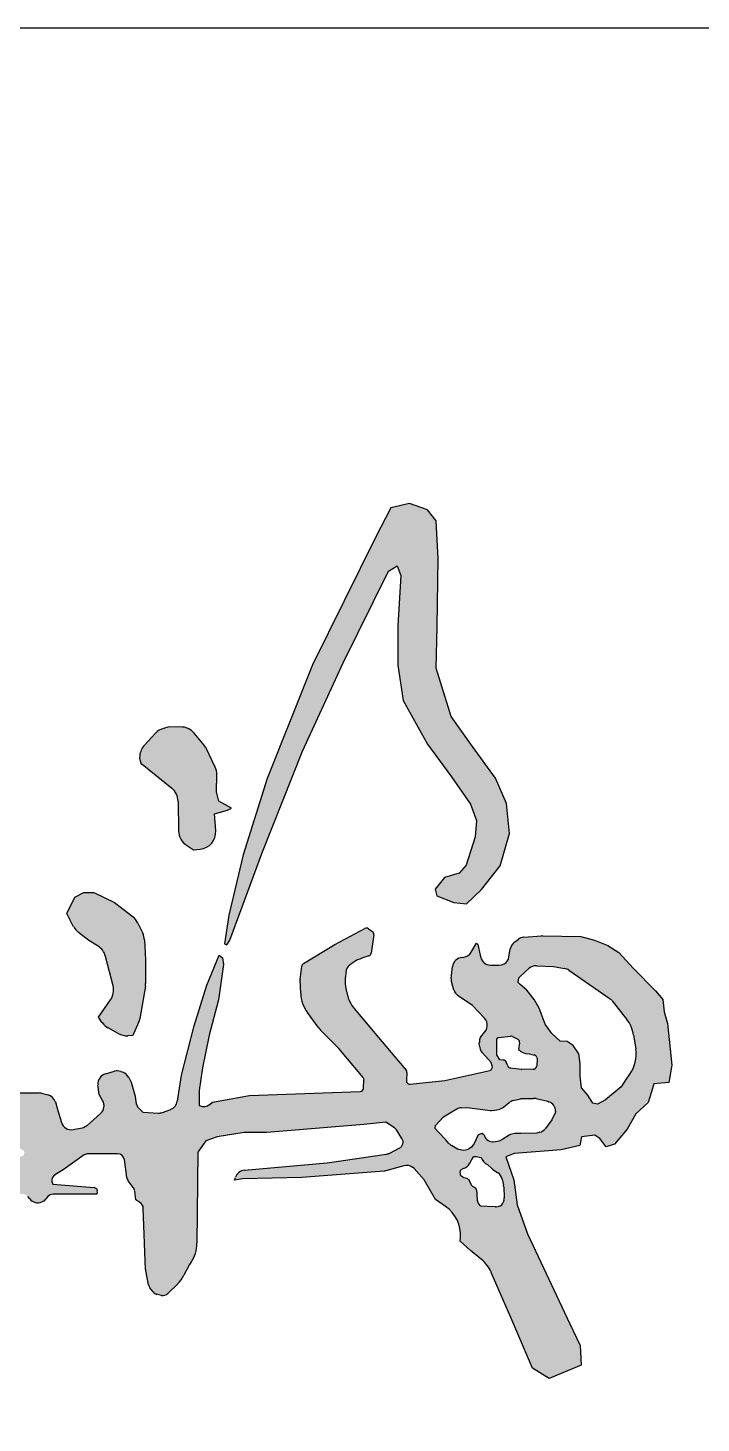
# Model space of a CAD drawing. Extents: x 1680110 to 4798266, y 269661 to 1249705.
# Drawn here: x 2475298 to 2476128, y 615714 to 617435 of the extents above; entities that cross this region are included whole.
import ezdxf

# ---------------------------------------------------------------- set-up
doc = ezdxf.new("R2010")
doc.units = 0
doc.header["$LTSCALE"] = 1000
doc.header["$MEASUREMENT"] = 0
doc.layers.add('图框', color=4, linetype='Continuous')
doc.layers.add('签名', color=7, linetype='Continuous')

msp = doc.modelspace()

# ---------------------------------------------------------------- hatches: boundary and pattern name
at = {"layer": '签名'}
h = msp.add_hatch(color=4, dxfattribs=at)
h.paths.add_polyline_path([(2475159.7, 616958), (2475186.8, 616954.4), (2475201.9, 616948.7), (2475214.4, 616941.9), (2475218.6, 616933.6), (2475219.6, 616923.7), (2475220.1, 616914.8), (2475220.1, 616912.8), (2475224.8, 616916.9), (2475231.6, 616927.3), (2475239.4, 616939.3), (2475236.3, 616952.8), (2475232.6, 616958.3, 0.161293), (2475211.6, 616974.7), (2475202.9, 616977.8), (2475169.6, 616987.7), (2475125.3, 616998.5, -0.055927), (2475116.4, 617001.8), (2475097.4, 617011.3, -0.036786), (2475092, 617014.5), (2475081.4, 617021.9, 0.116967), (2475063.1, 617029.2, 0.125161), (2475061.1, 617028.8), (2475050.1, 617023.8, 0.089225), (2475048.9, 617022.9, -0.045924), (2475049.5, 617023.4), (2475042.9, 617018.9, 0.195275), (2475041.1, 617016.2), (2475040.4, 617012.8, 0.293872), (2475042.1, 617008.5), (2475049.2, 617003.3), (2475056.5, 617000.7), (2475064.4, 616992.9), (2475067, 616974.3, 0.040442), (2475067, 616973.6, 0.74192), (2475074.7, 616971.3), (2475077.4, 616975.2), (2475088.8, 616978.9), (2475100.3, 616976.8), (2475109.2, 616970.5), (2475119.1, 616962, 0.146226), (2475121.4, 616961), (2475140.4, 616958.6)])
h.paths.add_polyline_path([(2475475, 616497.4, -0.224051), (2475483, 616481.1), (2475483.4, 616444.6, 0.252735), (2475493.2, 616426.9), (2475501.9, 616421.3), (2475510.2, 616422.2, 0.405395), (2475529.3, 616444.8), (2475527.9, 616465.7), (2475544, 616470.4), (2475548.6, 616472.7), (2475533, 616481.3), (2475530.2, 616492.8), (2475530.6, 616513.8, 0.116113), (2475528.6, 616523.3), (2475518, 616545.8, 0.062977), (2475515.2, 616550.3), (2475502.8, 616565.2, 0.230474), (2475485.9, 616572.8), (2475470.1, 616572.4), (2475465.1, 616571.1, 0.141943), (2475455, 616565), (2475441.3, 616550.4, 0.175293), (2475435.7, 616537.1), (2475435.5, 616534.4), (2475437.2, 616526.9), (2475438.4, 616526.9)])
h.paths.add_polyline_path([(2475441.5, 616310.5, 0.097987), (2475439.4, 616318.5), (2475433.4, 616331, 0.115547), (2475427.3, 616338.5), (2475404.6, 616356.3), (2475378.8, 616368.7), (2475366.5, 616368.9), (2475355.6, 616362.9), (2475345.6, 616343), (2475354.1, 616326.5, 0.112428), (2475360.3, 616319.3), (2475373, 616309.7), (2475384.2, 616302.6, -0.190711), (2475393.4, 616289.9), (2475402.7, 616253.6, -0.218827), (2475399.5, 616236.2), (2475384.7, 616215), (2475389.3, 616208.2, 0.115033), (2475396.5, 616201.8), (2475409.1, 616194.7, 0.14431), (2475420.8, 616192.1), (2475427.1, 616192.5), (2475434.2, 616208.3, 0.064737), (2475435.9, 616213.5), (2475442.6, 616253.1, 0.042109), (2475442.9, 616256.7), (2475442.9, 616285.6)])
h.paths.add_polyline_path([(2475243.1, 615804.6, 0.133698), (2475245.7, 615808.2), (2475250.2, 615820.5), (2475249.8, 615834), (2475249.8, 615839.1), (2475245.6, 615841.6), (2475236.3, 615842.1), (2475219.1, 615841.8), (2475211.2, 615842.6, -0.296761), (2475204, 615848.4), (2475202.2, 615853.6), (2475198.1, 615853.6), (2475194.2, 615847.6, -0.111035), (2475191.5, 615845), (2475186.1, 615841.6), (2475176.4, 615830.9, -0.159662), (2475171.8, 615828.3), (2475165, 615826.9), (2475147.8, 615828.4), (2475147.6, 615827.5), (2475147.2, 615819.2), (2475148, 615812.2), (2475153.9, 615805.9), (2475162.9, 615796.9), (2475168, 615797.3), (2475173.1, 615801.2), (2475177.4, 615799.7), (2475181.7, 615794.2), (2475183.3, 615785.6), (2475182.2, 615764.2, 0.22558), (2475185, 615757.5), (2475194.7, 615748.8), (2475199, 615749.5), (2475208.8, 615762.5), (2475220.2, 615772.7, 0.121444), (2475222.5, 615776.1), (2475228, 615790.8, -0.134274), (2475230.6, 615794.5)])
h = msp.add_hatch(color=4, dxfattribs=at)
h.paths.add_polyline_path([(2475635.4, 616277.8, -0.231178), (2475637.4, 616281), (2475676, 616304.7), (2475713.1, 616324.3, -0.274551), (2475717.5, 616324), (2475722.4, 616320.7, -0.290357), (2475724.3, 616316.6), (2475720.9, 616293.9, -0.282713), (2475718.1, 616290.5), (2475709.4, 616287.6, 0.12974), (2475691.3, 616275.7), (2475690.2, 616272.8), (2475688.8, 616262.1, 0.07073), (2475689.8, 616250.2), (2475691.3, 616243.3, 0.118418), (2475700.1, 616225.5), (2475729.9, 616189.8), (2475754.7, 616160.8), (2475764, 616149.7, -0.191696), (2475765, 616146.7), (2475764.4, 616136.9, 0.465128), (2475769.1, 616132.4), (2475811.7, 616137), (2475867.1, 616149.4, 0.44834), (2475870.2, 616155), (2475868.8, 616159.2), (2475861.8, 616166.7), (2475857.4, 616172, -0.157491), (2475854.5, 616179.2), (2475854.2, 616183.9, -0.24693), (2475859.1, 616194.7), (2475859.3, 616194.9, 0.440579), (2475860.7, 616213.7), (2475845.8, 616229.5), (2475828.1, 616241.4, -0.170294), (2475823, 616248.2), (2475820.2, 616257.4, -0.102372), (2475819.7, 616262.5), (2475821.2, 616277.3, -0.373734), (2475833.4, 616288.7), (2475833.7, 616288.7, 0.254103), (2475844.2, 616294.9), (2475850.9, 616306.4), (2475852.3, 616304.6), (2475855.2, 616291.6), (2475856, 616288.7, 0.331647), (2475867.8, 616279.1), (2475869.8, 616279), (2475878.5, 616279, 0.263355), (2475889.4, 616285.2), (2475890.2, 616286.4), (2475892.4, 616299.1, -0.184975), (2475897, 616306.9), (2475902.1, 616310.9, -0.149598), (2475909.1, 616313.7), (2475931.6, 616315.4), (2475979.5, 616314.4), (2475996.5, 616309.9), (2476012.9, 616303.4), (2476026.4, 616294.9), (2476043.9, 616275.5), (2476071.5, 616247.5), (2476080.5, 616236.6), (2476082, 616221.6), (2476086.5, 616207.2), (2476091.5, 616155.7), (2476088, 616134.3), (2476069.5, 616132.8), (2476066.5, 616122.8), (2476062.5, 616109.8), (2476047.1, 616095.9), (2476036.6, 616076.9), (2476021.1, 616058.5), (2476010.6, 616055), (2476002.7, 616065.5), (2475996.7, 616069.5), (2475980.2, 616067.5), (2475978.1, 616056.9), (2475955.1, 616051.4), (2475897.2, 616046.9), (2475886.8, 616042.9), (2475896.9, 616014.6), (2475900.9, 615983.5), (2475913.5, 615947.9), (2475965.9, 615837), (2475978.6, 615810.2), (2475979.9, 615786), (2475940.4, 615769.4), (2475919.9, 615782.1), (2475893.1, 615844.6), (2475869.1, 615900.2, 0.119239), (2475857.1, 615916.2), (2475843.3, 615927.5), (2475830.6, 615939), (2475830.9, 615943.4, 0.267055), (2475812.7, 615981.7), (2475800.2, 615990.3), (2475786.2, 616014.4), (2475774.1, 616028.4), (2475772, 616029.9, 0.225942), (2475761.3, 616031.8), (2475739.2, 616025.7, -0.047725), (2475736.8, 616025.3), (2475635.6, 616017.4), (2475562.3, 616015.7), (2475552.5, 616014.2), (2475553.5, 616017.5, -0.302854), (2475564.6, 616026.4), (2475666.7, 616035.4), (2475740, 616046.2, 0.079622), (2475743.8, 616047.4), (2475755.6, 616053.3, 0.447831), (2475758.9, 616065.5), (2475752, 616076.1, 0.101957), (2475749.6, 616078.6), (2475739, 616085.6), (2475711.9, 616082.6), (2475592.4, 616072.6), (2475564.3, 616072.6), (2475531.2, 616067.6), (2475517.1, 616062.5), (2475507.1, 616048.5), (2475506.2, 615936.2, -0.1506), (2475498.6, 615912.3), (2475497, 615910.1), (2475490, 615896.7, -0.07539), (2475482.4, 615886.4), (2475470.3, 615874.3, -0.258442), (2475462.3, 615872), (2475456.8, 615873.3, -0.172364), (2475452, 615876.3), (2475448.1, 615881.4, -0.116492), (2475446.5, 615884.9), (2475442.8, 615903), (2475440, 615979.6, 0.257654), (2475435.8, 615986.6), (2475430.6, 615989.7), (2475429.4, 616000.6, 0.137932), (2475427.7, 616004.9), (2475421.4, 616013.2, -0.130882), (2475419.7, 616017.2), (2475416.8, 616039.3, 0.375873), (2475408.3, 616046.6), (2475372, 616046.6, 0.153785), (2475367.1, 616045.1), (2475341.1, 616026.9), (2475331.1, 616020.7, 0.298099), (2475327.2, 616012.3), (2475328.3, 616009), (2475379.5, 616004.8, -0.449386), (2475383.3, 615999.7), (2475382.7, 615996.7), (2475328.7, 615996.7, 0.210128), (2475322.4, 615993.9), (2475317.2, 615988.3), (2475315, 615987.3, -0.340919), (2475299.9, 615991), (2475297.7, 615993.8, 0.210758), (2475291.6, 615997), (2475281, 615997.7, -0.201903), (2475272.2, 616002.2), (2475264.8, 616011, -0.259318), (2475262.4, 616023.1), (2475263.5, 616026.7, -0.264412), (2475279, 616040.9), (2475291.9, 616043.8), (2475292.9, 616046.1, 0.42547), (2475290.6, 616051.8), (2475285.5, 616053.8, 0.080244), (2475276.3, 616055.1), (2475256, 616054.4), (2475137.4, 616053), (2475044.5, 616045.3), (2475002.7, 616042.6, 0.145884), (2474998.1, 616040.9), (2474938, 615995.9), (2474888.8, 615962.9), (2474828.2, 615917.1), (2474748.7, 615863), (2474724.3, 615844.2, 0.151784), (2474720, 615838), (2474717.7, 615831), (2474717.7, 615825.3, 0.121298), (2474719.2, 615819.4), (2474722.8, 615815.2), (2474730, 615813.3), (2474737.6, 615813.5, 0.108689), (2474755.3, 615817.8), (2474767.3, 615823.7), (2474854.6, 615863.8), (2474959.8, 615911.9), (2475049.2, 615948.3), (2475086.6, 615956.1), (2475142.6, 615959.1), (2475156.1, 615958.3, -0.148728), (2475165.4, 615955), (2475173.8, 615948.7, -0.11645), (2475178.8, 615942.7), (2475184.9, 615930.6), (2475165.9, 615927.6, 0.187953), (2475155.2, 615921.5), (2475134, 615895, 0.102525), (2475130.9, 615888.9), (2475125.9, 615870.6), (2475103.4, 615870.6, 0.144191), (2475094.2, 615867.9), (2474990.2, 615800.9), (2474891.8, 615743.1, 0.063491), (2474888.4, 615740.4), (2474870.3, 615722.3, -0.080592), (2474865.9, 615719.1), (2474860.2, 615716.3, -0.178905), (2474848.5, 615715), (2474844.1, 615722.1), (2474839.3, 615736.2, -0.27945), (2474842.9, 615753.4), (2474848.7, 615759.6), (2474875.8, 615767.8, 0.073381), (2474880.2, 615769.9), (2475011.9, 615856.9), (2475058.1, 615889, 0.06755), (2475061.5, 615892.1), (2475068.5, 615900.5), (2475068.9, 615902.8, 0.305341), (2475055.5, 615909.3), (2475050.2, 615909), (2474961.7, 615869.7), (2474806.2, 615802.8), (2474761.2, 615785.7, -0.052637), (2474752.6, 615783.4), (2474726.4, 615779.4, -0.090596), (2474711.1, 615779.8), (2474693.4, 615783.6, -0.085038), (2474680, 615788.9), (2474672.6, 615793.4, -0.181064), (2474667.1, 615800.4), (2474663.8, 615810.9, -0.147202), (2474663.7, 615818.2), (2474667.8, 615832.5, -0.109427), (2474670.4, 615837.3), (2474693.3, 615863.7, -0.048018), (2474695.1, 615865.4), (2474766.9, 615921.6), (2474828.8, 615963.9), (2474848, 615979.1, 0.298156), (2474851, 615987.9), (2474847.5, 616001.2), (2474840.6, 616009.1), (2474817, 616011), (2474553.3, 615978.7), (2474407.6, 615962.9), (2474087.5, 615936.8, -0.291644), (2474079.5, 615941.1), (2474057.6, 615979.6), (2474057.6, 615982.8, -0.383842), (2474065.2, 615991.2), (2474113.6, 615996.3), (2474486.2, 616013), (2474742, 616040.6), (2474833.5, 616047.5), (2474837.1, 616057.4), (2474834.4, 616094.5), (2474818.2, 616142.9), (2474803.4, 616161.5), (2474782.5, 616188.9, -0.101619), (2474778.8, 616196.6), (2474776.1, 616207.6, -0.109256), (2474775.8, 616216.8), (2474778.7, 616231.6, -0.280752), (2474793.5, 616247.9), (2474796.9, 616248.9, -0.126758), (2474807.5, 616249.3), (2474817.8, 616247, -0.15474), (2474828.9, 616240.5), (2474846.8, 616220.9, -0.081557), (2474850.5, 616215.1), (2474856.2, 616202.2, -0.093443), (2474858, 616194.6), (2474859, 616167.7), (2474867.7, 616117), (2474880.4, 616066.3, 0.390931), (2474890, 616059.9), (2474928.3, 616066.3), (2474959, 616082.2, 0.171134), (2474962.9, 616086.4), (2474975.3, 616114.5), (2475012.4, 616171.4), (2475030.1, 616206.6, 0.116513), (2475031, 616210.4), (2475031, 616236.3, 0.107138), (2475030.2, 616239.8), (2475026.8, 616247.3, 0.523435), (2475013, 616249.8), (2474999, 616235.8, -0.18265), (2474993.5, 616233.4), (2474976.9, 616232.3, -0.340063), (2474968.3, 616238.1), (2474965.9, 616245.3, 0.294066), (2474958.7, 616251), (2474952.2, 616251.7, 0.133568), (2474930.1, 616248.2), (2474927.1, 616246.8), (2474908.2, 616236.3, 0.220074), (2474904, 616230.5), (2474900.1, 616211, -0.080659), (2474899.2, 616208.5), (2474885, 616183.7), (2474881.6, 616186.4, -0.201849), (2474878.5, 616192.2), (2474874.1, 616235.9, -0.240558), (2474875.5, 616239.5), (2474894.7, 616256.6, 0.21433), (2474896.1, 616259.8), (2474896.1, 616265.2, 0.280337), (2474893.8, 616269), (2474826.9, 616303.6), (2474779.7, 616332.4, 0.156534), (2474772.1, 616334.2), (2474752.7, 616332.8, -0.46076), (2474743.6, 616341.9), (2474745.8, 616368.3, -0.064651), (2474750.4, 616389.7), (2474764, 616442.2), (2474783.5, 616517), (2474806.5, 616607.2), (2474811, 616630.6), (2474784.9, 616628, -0.064936), (2474762.9, 616628.6), (2474742.3, 616632, -0.080775), (2474729.4, 616636.3), (2474720, 616641.2, -0.135752), (2474703.4, 616656.7), (2474702.9, 616657.5, -0.154043), (2474696.8, 616682.3), (2474697, 616686.3, -0.136703), (2474698.5, 616690.6), (2474708.3, 616704.7), (2474710.6, 616705.3, -0.279334), (2474719, 616702.8), (2474737, 616682.7), (2474762.5, 616670.4), (2474787.6, 616665.4, 0.141167), (2474811, 616667.3), (2474815.9, 616670.8), (2474821.7, 616679.2, 0.122029), (2474822.6, 616683.2), (2474821.3, 616744.7, 0.13949), (2474814.4, 616766.9), (2474805.4, 616780.8), (2474798.6, 616788, 0.109197), (2474783.5, 616798.3), (2474771.6, 616803.1, -0.674227), (2474779.2, 616843), (2474792.7, 616842.4, -0.092395), (2474811.7, 616836.2), (2474825.9, 616828.2, -0.067551), (2474835, 616821.2), (2474854.8, 616801.5), (2474855.7, 616800.2, -0.157847), (2474864, 616775.4), (2474864.7, 616675.6, 0.507739), (2474870.2, 616671.6), (2474905, 616683), (2474984.1, 616703.5), (2474991.1, 616706.2, 0.285141), (2475018.4, 616741.7), (2475019, 616747.3), (2475006.2, 616772.7), (2475005.9, 616778.4, -0.404917), (2475017.5, 616791.9), (2475027, 616792.7, -0.059906), (2475030, 616792.6), (2475044, 616790.6, -0.217925), (2475052.9, 616784.8), (2475060.7, 616772.3, -0.127757), (2475062.7, 616766.2), (2475063.6, 616750.5), (2475064.1, 616746.7, 0.45192), (2475080, 616736.1), (2475104.2, 616742.5, 0.061267), (2475113.8, 616746.4), (2475131.2, 616756, -0.126968), (2475151.8, 616761.3), (2475217.5, 616761.3, 0.329734), (2475221.6, 616764.3), (2475229.7, 616790.9), (2475239.7, 616763.2, 0.229531), (2475242.4, 616760.6), (2475246.7, 616759.2, -0.382276), (2475249.5, 616754.3), (2475245.7, 616736.7, -0.203047), (2475243.8, 616734), (2475232.2, 616726.7), (2475210, 616714.4), (2475178.7, 616703.7), (2475135, 616695.5), (2475113.6, 616695.5), (2475095.4, 616696.1, 0.112418), (2475086.1, 616694.4), (2475080.2, 616691.8, 0.326044), (2475077.7, 616687.4), (2475081.5, 616650.7), (2475079, 616635.1), (2475073.2, 616625.6, 0.328096), (2475074, 616615.6), (2475081.5, 616607.1), (2475100.3, 616538.7, 0.053255), (2475101, 616537), (2475130.9, 616479.9), (2475154.6, 616441.8), (2475174.7, 616410.3, 0.098742), (2475177, 616407.9), (2475205.9, 616387.8), (2475251.1, 616346.7, 0.218816), (2475257.9, 616344.6), (2475261.2, 616345, -0.291918), (2475269.4, 616341.1), (2475271.7, 616337.5, -0.158896), (2475272.9, 616332.4), (2475271.8, 616316.7), (2475282.3, 616320.7), (2475261.3, 616298.3), (2475260.4, 616293, -0.240188), (2475248.9, 616277.5), (2475241, 616276.4), (2475202.5, 616276.4), (2475146.2, 616271.8), (2475113.8, 616270.9), (2475100.9, 616267.2), (2475098.1, 616243.9), (2475081.5, 616213.4), (2475060.2, 616187.6), (2475053.8, 616175.6), (2475042.9, 616151.6, -0.059303), (2475037.7, 616143), (2475020, 616120.3, 0.096023), (2475012.7, 616105.8), (2475009.4, 616094.4), (2475014, 616087.9), (2475027, 616085.2), (2475111.7, 616097.3), (2475151.1, 616100.7, 0.368288), (2475162.7, 616112.5), (2475162.8, 616114.4, -0.287337), (2475170.8, 616125.3), (2475175.1, 616127, -0.1299), (2475181.5, 616127.8), (2475219.8, 616122.6), (2475257.1, 616121.5), (2475311.5, 616121.5, -0.061275), (2475314.5, 616121.1), (2475322.5, 616119.2, -0.265952), (2475331.7, 616110.4), (2475334.8, 616099.8), (2475339.1, 616085.3, 0.385739), (2475353.7, 616076.4), (2475364.5, 616078.4, 0.134429), (2475370.6, 616081.4), (2475387.3, 616096.2, 0.361907), (2475389.8, 616112.3), (2475385.5, 616119.5), (2475384.1, 616131.4, -0.367837), (2475393.3, 616145.2), (2475404.4, 616148.3, -0.157947), (2475412.2, 616148.1), (2475415, 616147.1, -0.191883), (2475422, 616140.8), (2475424.9, 616135), (2475430.1, 616117.4), (2475430.7, 616110.6, 0.175535), (2475434.4, 616102.7), (2475439.4, 616097.7), (2475458.6, 616096.8, 0.100406), (2475463.6, 616097.6), (2475473.8, 616101.3, 0.271742), (2475482, 616111.3), (2475487.1, 616143.3), (2475502.6, 616204.3), (2475518.5, 616254.6), (2475533.7, 616291.3), (2475537.8, 616288.2), (2475538.9, 616279.9), (2475532.7, 616236.4), (2475521.3, 616193), (2475513, 616152.6), (2475508.8, 616124.6), (2475508.8, 616106, 0.280775), (2475522, 616107.5), (2475525.4, 616110.1), (2475571, 616118.4), (2475707.4, 616123.4, 0.384258), (2475711.5, 616127.4), (2475712.1, 616137.4, 0.192772), (2475711.2, 616140.4), (2475681.2, 616176.4), (2475659.6, 616197.9, -0.038185), (2475655.4, 616202.8), (2475642.3, 616220.7, -0.150784), (2475634.1, 616244.3), (2475633.5, 616261.3)])
h.paths.add_polyline_path([(2475022.7, 616671), (2475025.7, 616657.1), (2475023.5, 616603.7), (2475008.1, 616514.5), (2474986.5, 616432.9), (2474957.2, 616349.8), (2474931.1, 616309.8), (2474895.6, 616328.3), (2474858.7, 616345.2), (2474795.6, 616372.6, -0.411776), (2474791.1, 616383.8), (2474809.4, 616426.8), (2474826.3, 616479.1), (2474846.4, 616556), (2474855.6, 616600.7), (2474866.4, 616626.8), (2474877.6, 616630.7), (2474917.3, 616638.5), (2474954.7, 616654.1), (2474987.8, 616665), (2475014.8, 616672.2)], flags=16)
h.paths.add_polyline_path([(2475063.7, 616572.8), (2475067.4, 616571.7), (2475074.9, 616558.5), (2475080.7, 616527.2), (2475104.1, 616473.6), (2475136.7, 616404.4, 0.039662), (2475138.4, 616401.5), (2475160.3, 616369.4), (2475180.4, 616333.4), (2475190.5, 616315.9), (2475186.8, 616312.1), (2475153.4, 616310.6), (2475112.6, 616306.2), (2475034.2, 616312.6, 0.081589), (2475031.5, 616312.3), (2475006.2, 616306, 0.183834), (2475001.3, 616302.6), (2474998.2, 616298.1, -0.12786), (2474990.2, 616291.1), (2474979.2, 616285.6), (2474968.6, 616289.3), (2474967.2, 616298.3), (2474968.3, 616311.3), (2474982.3, 616341.5), (2475002.8, 616380.3), (2475022.3, 616424.6), (2475040.6, 616472.1), (2475053.6, 616524.9), (2475056.8, 616568.1), (2475058.9, 616572.3)], flags=16)
h.paths.add_polyline_path([(2475903.2, 616263.4), (2475911, 616271), (2475915.9, 616275.3, -0.191823), (2475924.8, 616278.4), (2475945.9, 616277.4), (2475959.5, 616275, -0.10674), (2475964.5, 616272.9), (2475990.2, 616255.3), (2476015.5, 616237.7, -0.07439), (2476018.2, 616235.1), (2476035.8, 616212.7, -0.129106), (2476044.4, 616192.9), (2476047.1, 616175.8, -0.195793), (2476039.6, 616144.6), (2476035.1, 616138.2), (2476029.3, 616128.9), (2476010, 616113.2), (2476000.1, 616107.9), (2475994.3, 616109.1), (2475987.9, 616119), (2475980.3, 616127.7), (2475978.6, 616142.3), (2475978.6, 616157.4), (2475976.8, 616169.7), (2475969.8, 616180.2), (2475962.8, 616184.8), (2475954.1, 616185.4), (2475943.6, 616194.7), (2475935.4, 616206.4), (2475927.9, 616226.2), (2475922, 616236.6), (2475912.7, 616248.3), (2475904.5, 616255.3), (2475902.1, 616257.6)], flags=16)
h.paths.add_polyline_path([(2475875.8, 616188), (2475877.6, 616190.1), (2475877.9, 616190.1), (2475894.2, 616191.6), (2475901.6, 616187.9, -0.319194), (2475903.9, 616183.5), (2475902.8, 616175.3), (2475903.8, 616174.3, 0.170609), (2475911.2, 616170.3), (2475916.2, 616169.6), (2475922, 616168.3, -0.270894), (2475925.2, 616165.4), (2475925.9, 616163.1), (2475925.2, 616156.3), (2475924.8, 616154.2, -0.35173), (2475920.7, 616150.8), (2475906.4, 616150.5), (2475892.9, 616152.1, -0.28734), (2475889.4, 616154.9), (2475888, 616158.8, 0.155831), (2475886.5, 616160.8, 0.184917), (2475883.7, 616162.1), (2475879.7, 616162.4), (2475875.8, 616168.5), (2475875.8, 616179)], flags=16)
h.paths.add_polyline_path([(2475800.3, 616081.5), (2475810.3, 616092.1), (2475819.5, 616098), (2475826.7, 616101.8, -0.109091), (2475832, 616103.2), (2475838.8, 616103.5), (2475858.5, 616101.2), (2475867.7, 616100.1, 0.069308), (2475871.2, 616100.1), (2475877.9, 616101.2, 0.13629), (2475884.1, 616104), (2475890.9, 616109.6, -0.117467), (2475896.2, 616112.2), (2475904.9, 616114.2, -0.049761), (2475907.4, 616114.6), (2475921.1, 616114.9, -0.063156), (2475924.2, 616114.6), (2475938.7, 616111.3), (2475940.1, 616110.8, -0.311276), (2475948.3, 616098.9), (2475948.3, 616098), (2475943.8, 616088.4), (2475935.8, 616077.6, -0.162986), (2475929.1, 616073), (2475925.4, 616071.9), (2475905.7, 616071.5), (2475897.9, 616071.5, 0.140475), (2475891.1, 616069.5), (2475883.2, 616064.6), (2475878.7, 616062.3), (2475872.2, 616060.9), (2475870.3, 616061.2, -0.312011), (2475859.9, 616070.1), (2475857.8, 616071.6), (2475853, 616070.1), (2475847.9, 616059.1), (2475844.7, 616054.5), (2475841.4, 616052.6, -0.174687), (2475832.9, 616051.2), (2475827.3, 616052.2), (2475820, 616056.6, -0.082204), (2475816.8, 616059.3), (2475813.1, 616063.7), (2475803.9, 616073.3), (2475799.8, 616077.9)], flags=16)
h.paths.add_polyline_path([(2475831.4, 616026.7), (2475834.5, 616028.3, 0.21493), (2475842.7, 616034.9), (2475845.2, 616039.7), (2475847.2, 616043.3), (2475850.6, 616043.3), (2475856.1, 616042.1), (2475858.5, 616038.4, 0.120194), (2475862.8, 616034.2), (2475864.5, 616033.2), (2475870.4, 616027.6), (2475877.1, 616023.2, -0.198061), (2475882.6, 616015.2), (2475884.4, 616006.7), (2475884.9, 615992.1, -0.06461), (2475884.6, 615988.8), (2475884.4, 615988, -0.302829), (2475877.6, 615981.5), (2475876.5, 615981.3, -0.052243), (2475873.9, 615981.1), (2475864.1, 615981.5), (2475856.3, 615982.1), (2475853.1, 615985.3), (2475851.9, 615988.8), (2475851.7, 615997.2, 0.37754), (2475845.4, 616006.5), (2475842.6, 616011.9), (2475841.6, 616014.3), (2475839, 616015.9), (2475835.2, 616016.7), (2475831.7, 616019.5), (2475830.7, 616024)], flags=16)
msp.add_hatch(color=4, dxfattribs=at).paths.add_polyline_path([(2475726.8, 616807.2), (2475648.6, 616649.6), (2475592.8, 616509.3), (2475563.3, 616415), (2475545.3, 616340.8), (2475540.2, 616305.6), (2475542.8, 616304.3), (2475546.6, 616309.9), (2475586.8, 616418.7), (2475636.2, 616542.8), (2475686.4, 616651.8), (2475742.2, 616765), (2475753.1, 616771.4), (2475757.7, 616759.6), (2475754, 616697.5), (2475754, 616649.1), (2475760.4, 616605.3), (2475790.6, 616551.4), (2475819.8, 616511.3), (2475843.6, 616477.5), (2475850.9, 616457.4), (2475849, 616437.3), (2475838.1, 616402.6), (2475829.3, 616392.7), (2475811.4, 616387), (2475799.8, 616372.9), (2475801.8, 616364.6), (2475822.9, 616356.2), (2475838.3, 616354.9), (2475856.9, 616372.2), (2475879.9, 616401.6), (2475891.5, 616441.3), (2475887.6, 616478.4), (2475874.2, 616509.8), (2475846, 616548.8), (2475819.7, 616585.9), (2475801.1, 616645.1), (2475802.4, 616696.3), (2475803.6, 616780.4), (2475801.1, 616827.1), (2475790.2, 616840.5), (2475768.4, 616848.2), (2475745.3, 616843.1)])

# ---------------------------------------------------------------- linework, layer by layer
at = {"layer": '图框', "color": 0}
msp.add_line((2466818.2, 617434.7), (2478174.2, 617434.7), dxfattribs=at)
at = {"layer": '签名', "color": 4}
for p, q in [((2475745.3, 616843.1, -2124.5), (2475726.8, 616807.2, -2124.5)), ((2475768.4, 616848.2, -2124.5), (2475745.3, 616843.1, -2124.5)), ((2475790.2, 616840.5, -2124.5), (2475768.4, 616848.2, -2124.5)), ((2475801.1, 616827.1, -2124.5), (2475790.2, 616840.5, -2124.5)), ((2475803.6, 616780.4, -2124.5), (2475801.1, 616827.1, -2124.5)), ((2475726.8, 616807.2, -2124.5), (2475648.6, 616649.6, -2124.5)), ((2475742.2, 616765, -2124.5), (2475753.1, 616771.4, -2124.5)), ((2475753.1, 616771.4, -2124.5), (2475757.7, 616759.6, -2124.5)), ((2475802.4, 616696.3, -2124.5), (2475803.6, 616780.4, -2124.5)), ((2475686.4, 616651.8, -2124.5), (2475742.2, 616765, -2124.5)), ((2475757.7, 616759.6, -2124.5), (2475754, 616697.5, -2124.5)), ((2475754, 616697.5, -2124.5), (2475754, 616649.1, -2124.5)), ((2475801.1, 616645.1, -2124.5), (2475802.4, 616696.3, -2124.5)), ((2475648.6, 616649.6, -2124.5), (2475592.8, 616509.3, -2124.5)), ((2475636.2, 616542.8, -2124.5), (2475686.4, 616651.8, -2124.5)), ((2475754, 616649.1, -2124.5), (2475760.4, 616605.3, -2124.5)), ((2475819.7, 616585.9, -2124.5), (2475801.1, 616645.1, -2124.5)), ((2475760.4, 616605.3, -2124.5), (2475790.6, 616551.4, -2124.5)), ((2475846, 616548.8, -2124.5), (2475819.7, 616585.9, -2124.5)), ((2475455, 616565, -2124.5), (2475441.3, 616550.4, -2124.5)), ((2475470.1, 616572.4, -2124.5), (2475465.1, 616571.1, -2124.5)), ((2475485.9, 616572.8, -2124.5), (2475470.1, 616572.4, -2124.5)), ((2475515.2, 616550.3, -2124.5), (2475502.8, 616565.2, -2124.5)), ((2475528.6, 616523.3, -2124.5), (2475518, 616545.8, -2124.5)), ((2475790.6, 616551.4, -2124.5), (2475819.8, 616511.3, -2124.5)), ((2475874.2, 616509.8, -2124.5), (2475846, 616548.8, -2124.5)), ((2475435.7, 616537.1, -2124.5), (2475435.5, 616534.4, -2124.5)), ((2475435.5, 616534.4, -2124.5), (2475437.2, 616526.9, -2124.5)), ((2475586.8, 616418.7, -2124.5), (2475636.2, 616542.8, -2124.5)), ((2475437.2, 616526.9, -2124.5), (2475438.4, 616526.9, -2124.5)), ((2475438.4, 616526.9, -2124.5), (2475475, 616497.4, -2124.5)), ((2475530.2, 616492.8, -2124.5), (2475530.6, 616513.8, -2124.5)), ((2475819.8, 616511.3, -2124.5), (2475843.6, 616477.5, -2124.5)), ((2475592.8, 616509.3, -2124.5), (2475563.3, 616415, -2124.5)), ((2475887.6, 616478.4, -2124.5), (2475874.2, 616509.8, -2124.5)), ((2475483, 616481.1, -2124.5), (2475483.4, 616444.6, -2124.5)), ((2475533, 616481.3, -2124.5), (2475530.2, 616492.8, -2124.5)), ((2475548.6, 616472.7, -2124.5), (2475533, 616481.3, -2124.5)), ((2475843.6, 616477.5, -2124.5), (2475850.9, 616457.4, -2124.5)), ((2475891.5, 616441.3, -2124.5), (2475887.6, 616478.4, -2124.5)), ((2475527.9, 616465.7, -2124.5), (2475544, 616470.4, -2124.5)), ((2475529.3, 616444.8, -2124.5), (2475527.9, 616465.7, -2124.5)), ((2475544, 616470.4, -2124.5), (2475548.6, 616472.7, -2124.5)), ((2475850.9, 616457.4, -2124.5), (2475849, 616437.3, -2124.5)), ((2475493.2, 616426.9, -2124.5), (2475501.9, 616421.3, -2124.5)), ((2475849, 616437.3, -2124.5), (2475838.1, 616402.6, -2124.5)), ((2475879.9, 616401.6, -2124.5), (2475891.5, 616441.3, -2124.5)), ((2475501.9, 616421.3, -2124.5), (2475510.2, 616422.2, -2124.5)), ((2475563.3, 616415, -2124.5), (2475545.3, 616340.8, -2124.5)), ((2475546.6, 616309.9, -2124.5), (2475586.8, 616418.7, -2124.5)), ((2475829.3, 616392.7, -2124.5), (2475811.4, 616387, -2124.5)), ((2475838.1, 616402.6, -2124.5), (2475829.3, 616392.7, -2124.5)), ((2475856.9, 616372.2, -2124.5), (2475879.9, 616401.6, -2124.5)), ((2475811.4, 616387, -2124.5), (2475799.8, 616372.9, -2124.5)), ((2475345.6, 616343, -2124.5), (2475355.6, 616362.9, -2124.5)), ((2475355.6, 616362.9, -2124.5), (2475366.5, 616368.9, -2124.5)), ((2475366.5, 616368.9, -2124.5), (2475378.8, 616368.7, -2124.5)), ((2475378.8, 616368.7, -2124.5), (2475404.6, 616356.3, -2124.5)), ((2475799.8, 616372.9, -2124.5), (2475801.8, 616364.6, -2124.5)), ((2475801.8, 616364.6, -2124.5), (2475822.9, 616356.2, -2124.5)), ((2475838.3, 616354.9, -2124.5), (2475856.9, 616372.2, -2124.5)), ((2475354.1, 616326.5, -2124.5), (2475345.6, 616343, -2124.5)), ((2475404.6, 616356.3, -2124.5), (2475427.3, 616338.5, -2124.5)), ((2475545.3, 616340.8, -2124.5), (2475540.2, 616305.6, -2124.5)), ((2475822.9, 616356.2, -2124.5), (2475838.3, 616354.9, -2124.5)), ((2475433.4, 616331, -2124.5), (2475439.4, 616318.5, -2124.5)), ((2475676, 616304.7, -2124.5), (2475713.1, 616324.3, -2124.5)), ((2475717.5, 616324, -2124.5), (2475722.4, 616320.7, -2124.5)), ((2475373, 616309.7, -2124.5), (2475360.3, 616319.3, -2124.5)), ((2475384.2, 616302.6, -2124.5), (2475373, 616309.7, -2124.5)), ((2475441.5, 616310.5, -2124.5), (2475442.9, 616285.6, -2124.5)), ((2475540.2, 616305.6, -2124.5), (2475542.8, 616304.3, -2124.5)), ((2475542.8, 616304.3, -2124.5), (2475546.6, 616309.9, -2124.5)), ((2475724.3, 616316.6, -2124.5), (2475720.9, 616293.9, -2124.5)), ((2475844.4, 616295.1, -2124.5), (2475850.9, 616306.4, -2124.5)), ((2475850.9, 616306.4, -2124.5), (2475852.3, 616304.6, -2124.5)), ((2475897, 616306.9, -2124.5), (2475902.1, 616310.9, -2124.5)), ((2475909.1, 616313.7, -2124.5), (2475931, 616315.3, -2124.5)), ((2475932.2, 616315.3, -2124.5), (2475979.5, 616314.4, -2124.5)), ((2475979.5, 616314.4, -2124.5), (2475996.5, 616309.9, -2124.5)), ((2475996.5, 616309.9, -2124.5), (2476012.9, 616303.4, -2124.5)), ((2475402.7, 616253.6, -2124.5), (2475393.4, 616289.9, -2124.5)), ((2475518.5, 616254.6, -2124.5), (2475533.7, 616291.3, -2124.5)), ((2475533.7, 616291.3, -2124.5), (2475537.8, 616288.2, -2124.5)), ((2475537.8, 616288.2, -2124.5), (2475538.9, 616279.9, -2124.5)), ((2475637.4, 616281, -2124.5), (2475676, 616304.7, -2124.5)), ((2475718.1, 616290.5, -2124.5), (2475709.4, 616287.6, -2124.5)), ((2475833.4, 616288.7, -2124.5), (2475833.7, 616288.7, -2124.5)), ((2475852.3, 616304.6, -2124.5), (2475855.2, 616291.6, -2124.5)), ((2475855.2, 616291.6, -2124.5), (2475856, 616288.7, -2124.5)), ((2475890.2, 616286.4, -2124.5), (2475892.4, 616299.1, -2124.5)), ((2476012.9, 616303.4, -2124.5), (2476026.4, 616294.9, -2124.5)), ((2476026.4, 616294.9, -2124.5), (2476043.9, 616275.5, -2124.5)), ((2475442.9, 616285.6, -2124.5), (2475442.9, 616256.7, -2124.5)), ((2475538.9, 616279.9, -2124.5), (2475532.7, 616236.4, -2124.5)), ((2475633.5, 616261.6, -2124.5), (2475635.4, 616277.8, -2124.5)), ((2475690.2, 616272.8, -2124.5), (2475688.8, 616262.1, -2124.5)), ((2475691.3, 616275.7, -2124.5), (2475690.2, 616272.8, -2124.5)), ((2475819.7, 616262.5, -2124.5), (2475821.2, 616277.3, -2124.5)), ((2475867.8, 616279.1, -2124.5), (2475869.8, 616279, -2124.5)), ((2475869.8, 616279, -2124.5), (2475878.5, 616279, -2124.5)), ((2475889.4, 616285.2, -2124.5), (2475890.2, 616286.4, -2124.5)), ((2475903.2, 616263.4, -2124.5), (2475911, 616271, -2124.5)), ((2475911, 616271, -2124.5), (2475915.9, 616275.3, -2124.5)), ((2475924.8, 616278.4, -2124.5), (2475945.9, 616277.4, -2124.5)), ((2475945.9, 616277.4, -2124.5), (2475959.5, 616275, -2124.5)), ((2475964.5, 616272.9, -2124.5), (2475990.2, 616255.3, -2124.5)), ((2476043.9, 616275.5, -2124.5), (2476071.5, 616247.5, -2124.5)), ((2475502.6, 616204.3, -2124.5), (2475518.5, 616254.6, -2124.5)), ((2475518.5, 616254.6, -2124.5), (2475518.5, 616254.6, -2124.5)), ((2475634.1, 616244.3, -2124.5), (2475633.5, 616260.9, -2124.5)), ((2475823, 616248.2, -2124.5), (2475820.2, 616257.4, -2124.5)), ((2475902.1, 616257.6, -2124.5), (2475903.2, 616263.4, -2124.5)), ((2475904.5, 616255.3, -2124.5), (2475902.1, 616257.6, -2124.5)), ((2475912.7, 616248.3, -2124.5), (2475904.5, 616255.3, -2124.5)), ((2475990.2, 616255.3, -2124.5), (2476015.5, 616237.7, -2124.5)), ((2475384.7, 616215, -2124.5), (2475399.5, 616236.2, -2124.5)), ((2475442.6, 616253.1, -2124.5), (2475435.9, 616213.5, -2124.5)), ((2475532.7, 616236.4, -2124.5), (2475521.3, 616193, -2124.5)), ((2475689.8, 616250.2, -2124.5), (2475691.3, 616243.3, -2124.5)), ((2475845.8, 616229.5, -2124.5), (2475828.1, 616241.4, -2124.5)), ((2475922, 616236.6, -2124.5), (2475912.7, 616248.3, -2124.5)), ((2475927.9, 616226.2, -2124.5), (2475922, 616236.6, -2124.5)), ((2476071.5, 616247.5, -2124.5), (2476080.5, 616236.6, -2124.5)), ((2476080.5, 616236.6, -2124.5), (2476082, 616221.6, -2124.5)), ((2475655.4, 616202.8, -2124.5), (2475642.3, 616220.7, -2124.5)), ((2475700.1, 616225.5, -2124.5), (2475729.9, 616189.8, -2124.5)), ((2475860.7, 616213.7, -2124.5), (2475845.8, 616229.5, -2124.5)), ((2475935.4, 616206.4, -2124.5), (2475927.9, 616226.2, -2124.5)), ((2476018.2, 616235.1, -2124.5), (2476035.8, 616212.7, -2124.5)), ((2476082, 616221.6, -2124.5), (2476086.5, 616207.2, -2124.5)), ((2475389.3, 616208.2, -2124.5), (2475384.7, 616215, -2124.5)), ((2475409.1, 616194.7, -2124.5), (2475396.5, 616201.8, -2124.5)), ((2475434.2, 616208.3, -2124.5), (2475427.1, 616192.5, -2124.5)), ((2475487.1, 616143.3, -2124.5), (2475502.6, 616204.3, -2124.5)), ((2475943.6, 616194.7, -2124.5), (2475935.4, 616206.4, -2124.5)), ((2476086.5, 616207.2, -2124.5), (2476091.5, 616155.7, -2124.5)), ((2475427.1, 616192.5, -2124.5), (2475420.8, 616192.1, -2124.5)), ((2475521.3, 616193, -2124.5), (2475513, 616152.6, -2124.5)), ((2475681.2, 616176.4, -2124.5), (2475659.6, 616197.9, -2124.5)), ((2475729.9, 616189.8, -2124.5), (2475754.7, 616160.8, -2124.5)), ((2475859.1, 616194.7, -2124.5), (2475859.3, 616194.9, -2124.5)), ((2475875.8, 616188, -2124.5), (2475877.6, 616190.1, -2124.5)), ((2475875.8, 616179, -2124.5), (2475875.8, 616188, -2124.5)), ((2475877.6, 616190.1, -2124.5), (2475877.9, 616190.1, -2124.5)), ((2475877.9, 616190.1, -2124.5), (2475893, 616191.5, -2124.5)), ((2475895.2, 616191, -2124.5), (2475901.6, 616187.9, -2124.5)), ((2475954.1, 616185.4, -2124.5), (2475943.6, 616194.7, -2124.5)), ((2475962.8, 616184.8, -2124.5), (2475954.1, 616185.4, -2124.5)), ((2475969.8, 616180.2, -2124.5), (2475962.8, 616184.8, -2124.5)), ((2476044.4, 616192.9, -2124.5), (2476047.1, 616175.8, -2124.5)), ((2475711.2, 616140.4, -2124.5), (2475681.2, 616176.4, -2124.5)), ((2475854.5, 616179.2, -2124.5), (2475854.2, 616183.9, -2124.5)), ((2475861.8, 616166.7, -2124.5), (2475857.4, 616172, -2124.5)), ((2475875.8, 616168.5, -2124.5), (2475875.8, 616179, -2124.5)), ((2475879.7, 616162.4, -2124.5), (2475875.8, 616168.5, -2124.5)), ((2475903.9, 616183.5, -2124.5), (2475902.8, 616175.3, -2124.5)), ((2475902.8, 616175.3, -2124.5), (2475903.8, 616174.3, -2124.5)), ((2475911.2, 616170.3, -2124.5), (2475916.2, 616169.6, -2124.5)), ((2475916.2, 616169.6, -2124.5), (2475922, 616168.3, -2124.5)), ((2475976.8, 616169.7, -2124.5), (2475969.8, 616180.2, -2124.5)), ((2475978.6, 616157.4, -2124.5), (2475976.8, 616169.7, -2124.5)), ((2475513, 616152.6, -2124.5), (2475508.8, 616124.6, -2124.5)), ((2475754.7, 616160.8, -2124.5), (2475764, 616149.7, -2124.5)), ((2475868.8, 616159.2, -2124.5), (2475861.8, 616166.7, -2124.5)), ((2475870.2, 616155, -2124.5), (2475868.8, 616159.2, -2124.5)), ((2475883.7, 616162.1, -2124.5), (2475879.7, 616162.4, -2124.5)), ((2475886.8, 616160.6, -2124.5), (2475886.2, 616161.1, -2124.5)), ((2475889.4, 616154.9, -2124.5), (2475888, 616158.8, -2124.5)), ((2475906.1, 616150.5, -2124.5), (2475892.9, 616152.1, -2124.5)), ((2475920.7, 616150.8, -2124.5), (2475906.7, 616150.5, -2124.5)), ((2475925.2, 616156.3, -2124.5), (2475924.8, 616154.2, -2124.5)), ((2475925.2, 616165.4, -2124.5), (2475925.6, 616163.9, -2124.5)), ((2475925.8, 616162.2, -2124.5), (2475925.2, 616156.3, -2124.5)), ((2475978.6, 616142.3, -2124.5), (2475978.6, 616157.4, -2124.5)), ((2476091.5, 616155.7, -2124.5), (2476088, 616134.3, -2124.5)), ((2475393.3, 616145.2, -2124.5), (2475404.4, 616148.3, -2124.5)), ((2475412.2, 616148.1, -2124.5), (2475415, 616147.1, -2124.5)), ((2475422, 616140.8, -2124.5), (2475424.9, 616135, -2124.5)), ((2475424.9, 616135, -2124.5), (2475430.1, 616117.4, -2124.5)), ((2475482, 616111.3, -2124.5), (2475487.1, 616143.3, -2124.5)), ((2475711.5, 616127.4, -2124.5), (2475712.1, 616137.4, -2124.5)), ((2475765, 616146.7, -2124.5), (2475764.4, 616136.9, -2124.5)), ((2475769.1, 616132.4, -2124.5), (2475811.7, 616137, -2124.5)), ((2475811.7, 616137, -2124.5), (2475867.1, 616149.4, -2124.5)), ((2475980.3, 616127.7, -2124.5), (2475978.6, 616142.3, -2124.5)), ((2476035.1, 616138.2, -2124.5), (2476029.3, 616128.9, -2124.5)), ((2476039.6, 616144.6, -2124.5), (2476035.1, 616138.2, -2124.5)), ((2476069.5, 616132.8, -2124.5), (2476066.5, 616122.8, -2124.5)), ((2476088, 616134.3, -2124.5), (2476069.5, 616132.8, -2124.5)), ((2475257.1, 616121.5, -2124.5), (2475311.5, 616121.5, -2124.5)), ((2475314.5, 616121.1, -2124.5), (2475322.5, 616119.2, -2124.5)), ((2475385.5, 616119.5, -2124.5), (2475384.1, 616131.4, -2124.5)), ((2475389.8, 616112.3, -2124.5), (2475385.5, 616119.5, -2124.5)), ((2475430.1, 616117.4, -2124.5), (2475430.7, 616110.6, -2124.5)), ((2475508.8, 616124.6, -2124.5), (2475508.8, 616106, -2124.5)), ((2475525.4, 616110.1, -2124.5), (2475571, 616118.4, -2124.5)), ((2475571, 616118.4, -2124.5), (2475707.4, 616123.4, -2124.5)), ((2475987.9, 616119, -2124.5), (2475980.3, 616127.7, -2124.5)), ((2475994.3, 616109.1, -2124.5), (2475987.9, 616119, -2124.5)), ((2476029.3, 616128.9, -2124.5), (2476010, 616113.2, -2124.5)), ((2476066.5, 616122.8, -2124.5), (2476062.5, 616109.8, -2124.5)), ((2475331.7, 616110.4, -2124.5), (2475334.8, 616099.8, -2124.5)), ((2475334.8, 616099.8, -2124.5), (2475339.1, 616085.3, -2124.5)), ((2475434.4, 616102.7, -2124.5), (2475439.4, 616097.7, -2124.5)), ((2475463.6, 616097.6, -2124.5), (2475473.8, 616101.3, -2124.5)), ((2475508.8, 616106, -2124.5), (2475509.2, 616105.8, -2124.5)), ((2475522, 616107.5, -2124.5), (2475525.4, 616110.1, -2124.5)), ((2475819.5, 616098, -2124.5), (2475826.7, 616101.8, -2124.5)), ((2475832, 616103.2, -2124.5), (2475838.8, 616103.5, -2124.5)), ((2475838.8, 616103.5, -2124.5), (2475858.5, 616101.2, -2124.5)), ((2475858.5, 616101.2, -2124.5), (2475867.7, 616100.1, -2124.5)), ((2475871.2, 616100.1, -2124.5), (2475877.9, 616101.2, -2124.5)), ((2475884.1, 616104, -2124.5), (2475890.9, 616109.6, -2124.5)), ((2475896.2, 616112.2, -2124.5), (2475904.9, 616114.2, -2124.5)), ((2475907.4, 616114.6, -2124.5), (2475921.1, 616114.9, -2124.5)), ((2475924.2, 616114.6, -2124.5), (2475938.7, 616111.3, -2124.5)), ((2475938.7, 616111.3, -2124.5), (2475940.1, 616110.8, -2124.5)), ((2475948.3, 616098.9, -2124.5), (2475948.3, 616098, -2124.5)), ((2476000.1, 616107.9, -2124.5), (2475994.3, 616109.1, -2124.5)), ((2476010, 616113.2, -2124.5), (2476000.1, 616107.9, -2124.5)), ((2476062.5, 616109.8, -2124.5), (2476047.1, 616095.9, -2124.5)), ((2475370.6, 616081.4, -2124.5), (2475387.3, 616096.2, -2124.5)), ((2475439.4, 616097.7, -2124.5), (2475458.6, 616096.8, -2124.5)), ((2475711.9, 616082.6, -2124.5), (2475592.4, 616072.6, -2124.5)), ((2475739, 616085.6, -2124.5), (2475711.9, 616082.6, -2124.5)), ((2475749.6, 616078.6, -2124.5), (2475739, 616085.6, -2124.5)), ((2475799.8, 616077.9, -2124.5), (2475800.3, 616081.5, -2124.5)), ((2475800.3, 616081.5, -2124.5), (2475810.3, 616092.1, -2124.5)), ((2475810.3, 616092.1, -2124.5), (2475819.5, 616098, -2124.5)), ((2475943.8, 616088.4, -2124.5), (2475935.8, 616077.6, -2124.5)), ((2475948.3, 616098, -2124.5), (2475943.8, 616088.4, -2124.5)), ((2476047.1, 616095.9, -2124.5), (2476036.6, 616076.9, -2124.5)), ((2475353.7, 616076.4, -2124.5), (2475364.5, 616078.4, -2124.5)), ((2475531.2, 616067.6, -2124.5), (2475517.1, 616062.5, -2124.5)), ((2475564.3, 616072.6, -2124.5), (2475531.2, 616067.6, -2124.5)), ((2475592.4, 616072.6, -2124.5), (2475564.3, 616072.6, -2124.5)), ((2475758.9, 616065.5, -2124.5), (2475752, 616076.1, -2124.5)), ((2475803.9, 616073.3, -2124.5), (2475799.8, 616077.9, -2124.5)), ((2475813.1, 616063.7, -2124.5), (2475803.9, 616073.3, -2124.5)), ((2475853, 616070.1, -2124.5), (2475847.9, 616059.1, -2124.5)), ((2475857.8, 616071.6, -2124.5), (2475853, 616070.1, -2124.5)), ((2475859.9, 616070.1, -2124.5), (2475857.8, 616071.6, -2124.5)), ((2475883.2, 616064.6, -2124.5), (2475878.7, 616062.3, -2124.5)), ((2475891.1, 616069.5, -2124.5), (2475883.2, 616064.6, -2124.5)), ((2475905.7, 616071.5, -2124.5), (2475897.9, 616071.5, -2124.5)), ((2475925.4, 616071.9, -2124.5), (2475905.7, 616071.5, -2124.5)), ((2475929.1, 616073, -2124.5), (2475925.4, 616071.9, -2124.5)), ((2475980.2, 616067.5, -2124.5), (2475978.1, 616056.9, -2124.5)), ((2475996.7, 616069.5, -2124.5), (2475980.2, 616067.5, -2124.5)), ((2476002.7, 616065.5, -2124.5), (2475996.7, 616069.5, -2124.5)), ((2476010.6, 616055, -2124.5), (2476002.7, 616065.5, -2124.5)), ((2476036.6, 616076.9, -2124.5), (2476021.1, 616058.5, -2124.5)), ((2475507.1, 616048.5, -2124.5), (2475506.2, 615936.2, -2124.5)), ((2475517.1, 616062.5, -2124.5), (2475507.1, 616048.5, -2124.5)), ((2475743.8, 616047.4, -2124.5), (2475755.6, 616053.3, -2124.5)), ((2475816.8, 616059.3, -2124.5), (2475813.1, 616063.7, -2124.5)), ((2475827.3, 616052.2, -2124.5), (2475820, 616056.6, -2124.5)), ((2475832.9, 616051.2, -2124.5), (2475827.3, 616052.2, -2124.5)), ((2475844.7, 616054.5, -2124.5), (2475841.4, 616052.6, -2124.5)), ((2475847.9, 616059.1, -2124.5), (2475844.7, 616054.5, -2124.5)), ((2475872.2, 616060.9, -2124.5), (2475870.3, 616061.2, -2124.5)), ((2475878.7, 616062.3, -2124.5), (2475872.2, 616060.9, -2124.5)), ((2475897.2, 616046.9, -2124.5), (2475886.8, 616042.9, -2124.5)), ((2475955.1, 616051.4, -2124.5), (2475897.2, 616046.9, -2124.5)), ((2475978.1, 616056.9, -2124.5), (2475955.1, 616051.4, -2124.5)), ((2476021.1, 616058.5, -2124.5), (2476010.6, 616055, -2124.5)), ((2475367.1, 616045.1, -2124.5), (2475341.1, 616026.9, -2124.5)), ((2475408.3, 616046.6, -2124.5), (2475372, 616046.6, -2124.5)), ((2475419.7, 616017.2, -2124.5), (2475416.8, 616039.3, -2124.5)), ((2475564.6, 616026.4, -2124.5), (2475666.7, 616035.4, -2124.5)), ((2475666.7, 616035.4, -2124.5), (2475740, 616046.2, -2124.5)), ((2475761.3, 616031.8, -2124.5), (2475739.2, 616025.7, -2124.5)), ((2475774.1, 616028.4, -2124.5), (2475772, 616029.9, -2124.5)), ((2475842.7, 616034.9, -2124.5), (2475845.2, 616039.7, -2124.5)), ((2475845.2, 616039.7, -2124.5), (2475847.2, 616043.3, -2124.5)), ((2475847.2, 616043.3, -2124.5), (2475850.6, 616043.3, -2124.5)), ((2475850.6, 616043.3, -2124.5), (2475856.1, 616042.1, -2124.5)), ((2475856.1, 616042.1, -2124.5), (2475858.5, 616038.4, -2124.5)), ((2475862.8, 616034.2, -2124.5), (2475864.5, 616033.2, -2124.5)), ((2475864.5, 616033.2, -2124.5), (2475870.4, 616027.6, -2124.5)), ((2475886.8, 616042.9, -2124.5), (2475896.9, 616014.6, -2124.5)), ((2475341.1, 616026.9, -2124.5), (2475331.1, 616020.7, -2124.5)), ((2475427.7, 616004.9, -2124.5), (2475421.4, 616013.2, -2124.5)), ((2475552.5, 616014.2, -2124.5), (2475553.5, 616017.5, -2124.5)), ((2475562.3, 616015.7, -2124.5), (2475552.5, 616014.2, -2124.5)), ((2475635.6, 616017.4, -2124.5), (2475562.3, 616015.7, -2124.5)), ((2475736.8, 616025.3, -2124.5), (2475635.6, 616017.4, -2124.5)), ((2475786.2, 616014.4, -2124.5), (2475774.1, 616028.4, -2124.5)), ((2475800.2, 615990.3, -2124.5), (2475786.2, 616014.4, -2124.5)), ((2475830.7, 616024, -2124.5), (2475831.4, 616026.7, -2124.5)), ((2475831.7, 616019.5, -2124.5), (2475830.7, 616024, -2124.5)), ((2475831.4, 616026.7, -2124.5), (2475834.5, 616028.3, -2124.5)), ((2475831.4, 616026.7, -2124.5), (2475831.4, 616026.7, -2124.5)), ((2475835.2, 616016.7, -2124.5), (2475831.7, 616019.5, -2124.5)), ((2475839, 616015.9, -2124.5), (2475835.2, 616016.7, -2124.5)), ((2475841.6, 616014.3, -2124.5), (2475839, 616015.9, -2124.5)), ((2475842.6, 616011.9, -2124.5), (2475841.6, 616014.3, -2124.5)), ((2475870.4, 616027.6, -2124.5), (2475877.1, 616023.2, -2124.5)), ((2475882.6, 616015.2, -2124.5), (2475884.1, 616007.8, -2124.5)), ((2475896.9, 616014.6, -2124.5), (2475900.9, 615983.5, -2124.5)), ((2475327.2, 616012.3, -2124.5), (2475328.3, 616009, -2124.5)), ((2475328.3, 616009, -2124.5), (2475379.5, 616004.8, -2124.5)), ((2475382.7, 615996.7, -2124.5), (2475328.7, 615996.7, -2124.5)), ((2475383.3, 615999.7, -2124.5), (2475382.7, 615996.7, -2124.5)), ((2475430.6, 615989.7, -2124.5), (2475429.4, 616000.6, -2124.5)), ((2475845.4, 616006.5, -2124.5), (2475842.6, 616011.9, -2124.5)), ((2475845.9, 616006.4, -2124.5), (2475845.4, 616006.5, -2124.5)), ((2475851.7, 615996.6, -2124.5), (2475851.8, 615998, -2124.5)), ((2475851.9, 615988.8, -2124.5), (2475851.7, 615996.6, -2124.5)), ((2475884.4, 616005.6, -2124.5), (2475884.9, 615992.1, -2124.5)), ((2475299.9, 615991, -2124.5), (2475297.7, 615993.8, -2124.5)), ((2475317.2, 615988.3, -2124.5), (2475315, 615987.3, -2124.5)), ((2475322.4, 615993.9, -2124.5), (2475317.2, 615988.3, -2124.5)), ((2475435.8, 615986.6, -2124.5), (2475430.6, 615989.7, -2124.5)), ((2475442.8, 615903.7, -2124.5), (2475440, 615979.6, -2124.5)), ((2475812.7, 615981.7, -2124.5), (2475800.2, 615990.3, -2124.5)), ((2475853.1, 615985.3, -2124.5), (2475851.9, 615988.8, -2124.5)), ((2475856.3, 615982.1, -2124.5), (2475853.1, 615985.3, -2124.5)), ((2475864.1, 615981.5, -2124.5), (2475856.3, 615982.1, -2124.5)), ((2475873.9, 615981.1, -2124.5), (2475864.1, 615981.5, -2124.5)), ((2475877.6, 615981.5, -2124.5), (2475876.5, 615981.3, -2124.5)), ((2475884.6, 615988.8, -2124.5), (2475884.4, 615988, -2124.5)), ((2475900.9, 615983.5, -2124.5), (2475913.5, 615947.9, -2124.5)), ((2475913.5, 615947.9, -2124.5), (2475965.9, 615837, -2124.5)), ((2475830.6, 615939, -2124.5), (2475830.9, 615943.4, -2124.5)), ((2475843.3, 615927.5, -2124.5), (2475830.6, 615939, -2124.5)), ((2475857.1, 615916.2, -2124.5), (2475843.3, 615927.5, -2124.5)), ((2475497, 615910.1, -2124.5), (2475490, 615896.7, -2124.5)), ((2475498.6, 615912.3, -2124.5), (2475497, 615910.1, -2124.5)), ((2475446.5, 615884.9, -2124.5), (2475443, 615902.4, -2124.5)), ((2475893.1, 615844.6, -2124.5), (2475869.1, 615900.2, -2124.5)), ((2475452, 615876.3, -2124.5), (2475448.1, 615881.4, -2124.5)), ((2475482.4, 615886.4, -2124.5), (2475470.3, 615874.3, -2124.5)), ((2475462.3, 615872, -2124.5), (2475456.8, 615873.3, -2124.5)), ((2475919.9, 615782.1, -2124.5), (2475893.1, 615844.6, -2124.5)), ((2475965.9, 615837, -2124.5), (2475978.6, 615810.2, -2124.5)), ((2475978.6, 615810.2, -2124.5), (2475979.9, 615786, -2124.5)), ((2475940.4, 615769.4, -2124.5), (2475919.9, 615782.1, -2124.5)), ((2475979.9, 615786, -2124.5), (2475940.4, 615769.4, -2124.5))]:
    msp.add_line(p, q, dxfattribs=at)
for centre, radius, start, end in [((2475470.5, 616550.6, -2124.5), 21.2, 104.7325, 137.0476), ((2475486.5, 616551.6, -2124.5), 21.2, 39.6328, 91.5469), ((2475456.9, 616535.9, -2124.5), 21.2, 137.0476, 176.8177), ((2475498.8, 616536.7, -2124.5), 21.2, 25.2184, 39.6328), ((2475509.4, 616514.3, -2124.5), 21.2, 358.726, 25.2184), ((2475461.7, 616480.8, -2124.5), 21.2, 0.6667, 51.1811), ((2475504.6, 616444.8, -2124.5), 21.2, 180.6667, 237.4012), ((2475508.1, 616443.3, -2124.5), 21.2, 275.7061, 3.9756), ((2475373, 616336.3, -2124.5), 21.2, 207.4928, 233.1517), ((2475414.2, 616321.8, -2124.5), 21.2, 25.6586, 52.0231), ((2475715.1, 616320.5, -2124.5), 4.25, 56.3307, 117.74), ((2475420.2, 616309.3, -2124.5), 21.2, 3.2731, 25.6586), ((2475720.1, 616317.2, -2124.5), 4.25, 351.5665, 56.3307), ((2475905, 616296.9, -2124.5), 12.7, 128.3456, 170.2649), ((2475910, 616300.9, -2124.5), 12.7, 94.3127, 128.3456), ((2475932, 616302.6, -2124.5), 12.7, 88.8074, 94.3127), ((2475372.8, 616284.7, -2124.5), 21.2, 14.3601, 57.5491), ((2475722.8, 616247.3, -2124.5), 42.5, 108.4215, 137.9904), ((2475716.7, 616294.5, -2124.5), 4.25, 288.4215, 351.5665), ((2475833.9, 616275.9, -2124.5), 12.7, 92.0166, 173.9863), ((2475833.3, 616301.4, -2124.5), 12.7, 272.0166, 330.442), ((2475868.3, 616291.8, -2124.5), 12.7, 194.1206, 267.5124), ((2475639.6, 616277.4, -2124.5), 4.25, 121.5874, 173.6549), ((2475878.5, 616291.7, -2124.5), 12.7, 270, 329.0164), ((2475924.2, 616265.6, -2124.5), 12.7, 87.4572, 130.8921), ((2475957.3, 616262.4, -2124.5), 12.7, 55.5125, 79.8831), ((2475382.1, 616248.4, -2124.5), 21.2, 324.9869, 14.3601), ((2475421.6, 616256.7, -2124.5), 21.2, 350.355, 360), ((2475637.8, 616261.1, -2124.5), 4.25, 173.6549, 181.9765), ((2475731.2, 616259.6, -2124.5), 42.5, 176.6309, 192.814), ((2475832.3, 616261.2, -2124.5), 12.7, 173.9863, 197.3668), ((2475676.6, 616245.8, -2124.5), 42.5, 181.9765, 216.2753), ((2475732.8, 616252.7, -2124.5), 42.5, 192.814, 219.8277), ((2475835.2, 616252, -2124.5), 12.7, 197.3668, 236.0244), ((2476008.2, 616227.3, -2124.5), 12.7, 38.179, 55.1966), ((2475406.8, 616220.3, -2124.5), 21.2, 214.7162, 240.9645), ((2475414.9, 616217.1, -2124.5), 21.2, 335.5391, 350.355), ((2475689.7, 616227.9, -2124.5), 42.5, 216.2753, 225.0225), ((2475851.4, 616204.9, -2124.5), 12.7, 308.212, 43.3211), ((2476002.4, 616186.5, -2124.5), 42.5, 8.7529, 38.179), ((2475419.4, 616213.3, -2124.5), 21.2, 240.9645, 273.8111), ((2475867, 616184.7, -2124.5), 12.7, 128.212, 183.6943), ((2475893.3, 616187.2, -2124.5), 4.25, 63.4529, 95.0757), ((2475899.7, 616184.1, -2124.5), 4.25, 352.6419, 63.4529), ((2475867.3, 616180.1, -2124.5), 12.7, 183.6943, 219.4945), ((2475913.1, 616182.9, -2124.5), 12.7, 222.5328, 261.2606), ((2475921.1, 616164.2, -2124.5), 4.25, 17.1154, 77.7445), ((2476005.1, 616169.3, -2124.5), 42.5, 324.4411, 8.7529), ((2475866.2, 616153.6, -2124.5), 4.25, 282.6238, 19.2182), ((2475883.5, 616157.9, -2124.5), 4.25, 49.4208, 86.1889), ((2475884, 616157.4, -2124.5), 4.25, 19.1304, 49.4208), ((2475893.4, 616156.3, -2124.5), 4.25, 199.1304, 263.2562), ((2475906.6, 616154.7, -2124.5), 4.25, 263.2562, 271.1682), ((2475920.6, 616155, -2124.5), 4.25, 271.1682, 348.6814), ((2475921.6, 616162.7, -2124.5), 4.25, 353.9863, 17.1154), ((2475396.8, 616132.9, -2124.5), 12.7, 105.9335, 186.7151), ((2475407.9, 616136.1, -2124.5), 12.7, 70.0314, 105.9335), ((2475410.6, 616135.1, -2124.5), 12.7, 26.583, 70.0314), ((2475707.9, 616137.7, -2124.5), 4.25, 356.1829, 39.8277), ((2475760.7, 616147, -2124.5), 4.25, 356.4209, 39.8277), ((2475768.6, 616136.6, -2124.5), 4.25, 176.4209, 276.1986), ((2475311.5, 616108.8, -2124.5), 12.7, 75.9743, 90), ((2475319.4, 616106.8, -2124.5), 12.7, 16.4017, 75.9743), ((2475707.2, 616127.7, -2124.5), 4.25, 272.1043, 356.1829), ((2475378.9, 616105.7, -2124.5), 12.7, 311.4014, 30.9836), ((2475443.4, 616111.7, -2124.5), 12.7, 185.1985, 225.0225), ((2475469.4, 616113.3, -2124.5), 12.7, 290.2103, 351.0204), ((2475514.2, 616117.6, -2124.5), 12.7, 246.8177, 307.8532), ((2475832.6, 616090.5, -2124.5), 12.7, 92.7241, 117.6275), ((2475869.3, 616112.7, -2124.5), 12.7, 262.8805, 278.7394), ((2475876, 616113.8, -2124.5), 12.7, 278.7394, 309.7835), ((2475899.1, 616099.8, -2124.5), 12.7, 102.9848, 129.7835), ((2475907.8, 616101.8, -2124.5), 12.7, 91.5899, 102.9848), ((2475921.4, 616102.2, -2124.5), 12.7, 77.1348, 91.5899), ((2475935.6, 616098.9, -2124.5), 12.7, 0, 69.1605), ((2475351.3, 616088.9, -2124.5), 12.7, 196.4017, 280.776), ((2475362.1, 616091, -2124.5), 12.7, 280.776, 311.4014), ((2475459.2, 616109.5, -2124.5), 12.7, 267.2758, 290.2103), ((2475744.9, 616071.5, -2124.5), 8.5, 33.0444, 56.3307), ((2475751.8, 616060.9, -2124.5), 8.5, 296.5471, 33.0444), ((2475871.5, 616073.2, -2124.5), 12, 194.6373, 263.9514), ((2475897.9, 616058.7, -2124.5), 12.7, 90, 121.9852), ((2475925.5, 616085.2, -2124.5), 12.7, 286.3774, 323.4055), ((2475738.1, 616058.8, -2124.5), 12.7, 278.3374, 296.5471), ((2475826.5, 616067.6, -2124.5), 12.7, 220.2585, 239.0561), ((2475835.2, 616063.8, -2124.5), 12.7, 259.7031, 299.3385), ((2475372, 616038.1, -2124.5), 8.5, 90, 124.9709), ((2475408.3, 616038.1, -2124.5), 8.5, 7.6005, 90), ((2475764.6, 616019.5, -2124.5), 12.7, 54.4836, 105.4107), ((2475831.3, 616040.7, -2124.5), 12.7, 284.3119, 332.8321), ((2475869.3, 616045.1, -2124.5), 12.7, 212.0256, 239.4404), ((2475335.6, 616013.5, -2124.5), 8.5, 121.7394, 188.1364), ((2475428.1, 616018.3, -2124.5), 8.5, 187.6005, 217.427), ((2475565.7, 616013.7, -2124.5), 12.7, 95.065, 162.4615), ((2475735.8, 616038, -2124.5), 12.7, 274.4811, 285.4107), ((2475870.1, 616012.6, -2124.5), 12.7, 11.8977, 56.71), ((2475328.7, 615988.2, -2124.5), 8.5, 90, 137.4671), ((2475379.1, 616000.6, -2124.5), 4.25, 348.4602, 85.2541), ((2475420.9, 615999.8, -2124.5), 8.5, 6.0137, 37.427), ((2475843.3, 615998.3, -2124.5), 8.5, 358.2629, 72.3629), ((2475871.7, 616005.2, -2124.5), 12.7, 2.0969, 11.8977), ((2475309.9, 615998.9, -2124.5), 12.7, 218.312, 293.6129), ((2475431.5, 615979.3, -2124.5), 8.5, 2.1228, 59.9157), ((2475788.6, 615946.7, -2124.5), 42.5, 355.5658, 55.3746), ((2475874.3, 615993.9, -2124.5), 12.7, 267.9562, 279.9186), ((2475876.1, 615989.9, -2124.5), 8.5, 279.9186, 347.31), ((2475872.2, 615991.6, -2124.5), 12.7, 347.31, 2.0969), ((2475463.7, 615936.5, -2124.5), 42.5, 325.2838, 359.5413), ((2475830.1, 615883.4, -2124.5), 42.5, 23.3504, 50.5496), ((2475451.3, 615904, -2124.5), 8.5, 182.1228, 191.3186), ((2475452.4, 615916.5, -2124.5), 42.5, 314.9775, 332.2229), ((2475454.8, 615886.6, -2124.5), 8.5, 191.3186, 217.8968), ((2475458.7, 615881.5, -2124.5), 8.5, 217.8968, 257.0152), ((2475464.3, 615880.3, -2124.5), 8.5, 257.0152, 314.9775)]:
    msp.add_arc(centre, radius, start, end, dxfattribs=at)

doc.saveas('drawing.dxf')
